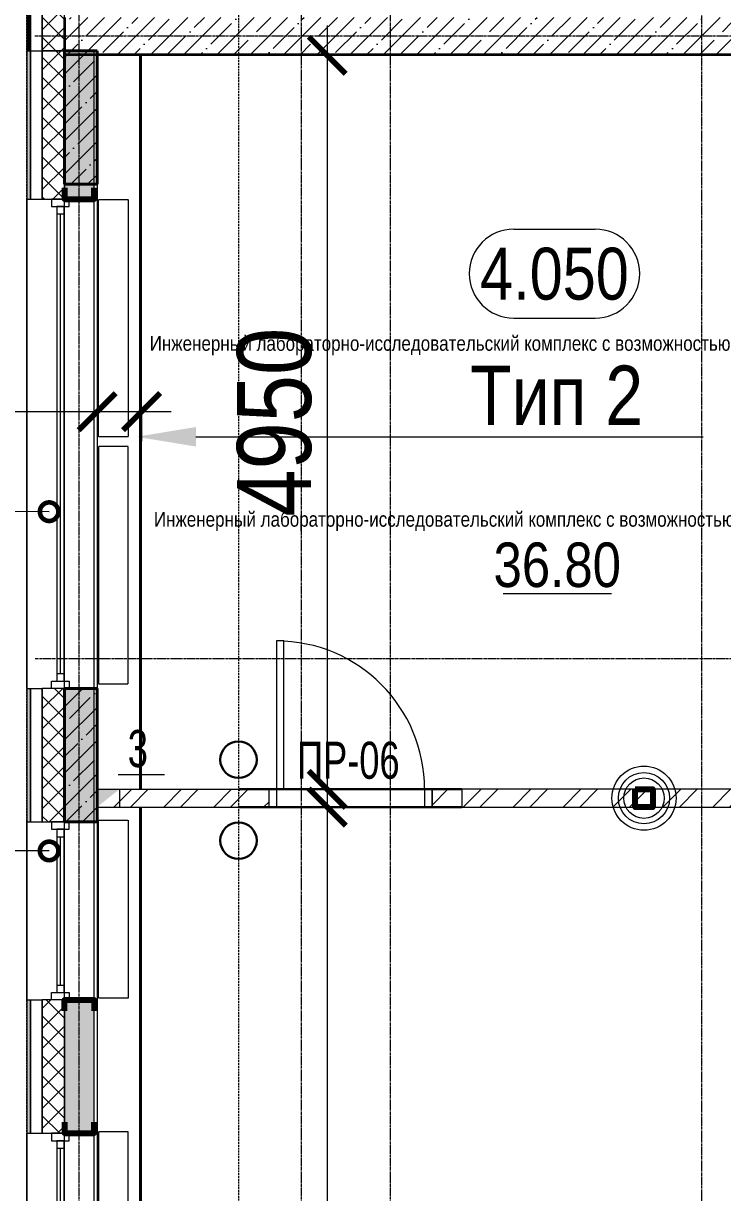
# Model space of a CAD drawing. Header units: millimetres. Extents: x -231292 to 573618, y -153144 to 564035.
# Drawn here: x 144551 to 149269, y 422302 to 430187 of the extents above; entities that cross this region are included whole.
import ezdxf
from ezdxf import colors
from ezdxf.entities.mleader import LeaderData, LeaderLine
from ezdxf.enums import TextEntityAlignment as Align
from ezdxf.math import Vec2, Vec3

# ---------------------------------------------------------------- set-up
doc = ezdxf.new("R2010")
doc.units = ezdxf.units.MM
for name, pattern in [('CENTER2', [28.575, 19.05, -3.175, 3.175, -3.175]), ('DASHED', [19.05, 12.7, -6.35]), ('HIDDEN2', [4.7625, 3.175, -1.5875])]:
    doc.linetypes.add(name, pattern=pattern)
doc.layers.get('0').update_dxf_attribs({"color": 250})
doc.layers.get('Defpoints').update_dxf_attribs({"color": 250})
for name, color, linetype, lineweight in [('A-AREA', 250, 'Continuous', 15), ('A-Wall_Материал_Газоблок_Контур', 250, 'Continuous', 0), ('АР_Area', 250, 'Continuous', 5), ('АР_Двери', 250, 'Continuous', 9), ('АР_Колонны', 250, 'Continuous', 35), ('АР_Окна', 250, 'Continuous', 5), ('АР_Отв. марка', 250, 'Continuous', 9), ('АР_Отопительные приборы', 250, 'HIDDEN2', 0), ('АР_площадь пом', 250, 'Continuous', 5), ('АР_Размеры обшивки', 250, 'Continuous', 5), ('АР_Разрезы марка', 250, 'Continuous', 13), ('АР_Стены ЖБ', 250, 'Continuous', 35), ('АР_Стены кирпич', 250, 'Continuous', 20), ('АР_Стены ПЕНОблок', 250, 'Continuous', 20), ('АР_Тонкая', 250, 'Continuous', 5), ('АР_Утеплитель', 250, 'Continuous', 0), ('АР_Штриховка', 250, 'Continuous', 0), ('Зашивка радиаторов тип 2 (файерборд 2 слоя_керамогранит)', 250, 'Continuous', 0), ('КМ_Фахверки', 250, 'Continuous', 80), ('Марка окна', 250, 'Continuous', 0), ('ОВ_Отопление', 250, 'Continuous', 0), ('Размеры зашивки ГКЛ', 250, 'Continuous', 0), ('РД_Оси_100', 250, 'Continuous', 0), ('СКУД', 250, 'Continuous', 30)]:
    doc.layers.add(name, color=color, linetype=linetype, lineweight=lineweight)
for name, color, linetype, lineweight, plot in [('АР_Делит', 250, 'Continuous', 0, False), ('РД_Проем', 250, 'Continuous', 0, False), ('РД_проем_инж перемыч_подсчет', 250, 'Continuous', 30, False)]:
    doc.layers.add(name, color=color, linetype=linetype, lineweight=lineweight, plot=plot)
doc.layers.add('РД_Перемычка инж проемов', color=250, linetype='Continuous')
doc.styles.add('Arial0', font='arial.ttf')
doc.styles.add('style1', font='ARIALN.TTF')
doc.styles.add('ккк', font='isocpeur.ttf', dxfattribs={"width": 0.85, "oblique": 15})
doc.dimstyles.new('Dim200_ареал', dxfattribs={"dimscale": 100, "dimtxt": 5, "dimasz": 2.5, "dimexe": 2, "dimexo": 2, "dimgap": 1, "dimtad": 1, "dimzin": 12, "dimdsep": 46, "dimtxsty": 'style1', "dimblk": 'ARCHTICK', "dimcen": 3, "dimdle": 2, "dimclrd": 256, "dimclre": 256, "dimaunit": 1, "dimadec": 0, "dimazin": 3, "dimtfac": 1, "dimtmove": 1, "dimatfit": 3, "dimldrblk": 'OPEN30', "dimfxl": 5, "dimfxlon": 1, "dimtolj": 1, "dimtzin": 0, "dimlwd": 9, "dimlwe": 9, "dimarcsym": 0})
pattern_1 = [(45, (50428.77, 366201.75), (-112.2532, 112.2532), []), (45, (50541.02, 366201.75), (-112.2532, 112.2532), [198.4375, -39.6875, 0, -39.6875])]

# ---------------------------------------------------------------- blocks, each defined once
blk = doc.blocks.new('_DotSmall')
at = {"color": 0, "linetype": 'ByBlock', "const_width": 0.5}
blk.add_lwpolyline([(-0.0625, 0, 1), (0.0625, 0, 1)], format="xyb", close=True, dxfattribs=at)
blk = doc.blocks.new('Ф_пеноблок 200')
at = {"layer": 'КМ_Фахверки'}
blk.add_lwpolyline([(0, -75), (0, 0), (200, 0), (200, -75)], dxfattribs=at)
blk = doc.blocks.new('Ф_крпич 120')
at = {"layer": 'АР_Делит', "color": 1}
for radius in [216.3, 173, 136.2]:
    blk.add_circle((60, -60), radius, dxfattribs=at)
at = {"layer": 'КМ_Фахверки'}
blk.add_lwpolyline([(0, 0), (120, 0), (120, -120), (0, -120)], close=True, dxfattribs=at)
at = {"layer": 'КМ_Фахверки', "lineweight": 5}
blk.add_lwpolyline([(6, -6), (114, -6), (114, -114), (6, -114)], close=True, dxfattribs=at)
blk = doc.blocks.new('СОШ_2200_АР_ОСИ_М100_28.05.24')
at = {"layer": 'АР_Делит', "color": 5, "linetype": 'DASHED'}
blk.add_lwpolyline([(114955, 135155), (114955, -355), (93595.036, -355), (93595.036, 13855), (94145, 13855), (94145, 68320), (66055, 68320), (66055, 13857.73), (83455, 13857.73), (83455, -355), (45245, -355), (45245, 13145), (44695, 13145), (44695, 26755), (45245, 26755), (45245, 68320), (20455, 68320), (20455, 26755), (27955, 26755), (27955, 13145), (-355, 13145), (-355, 100855), (37145, 100855), (37145, 129155)], dxfattribs=at)
at = {"layer": 'РД_Оси_100', "linetype": 'CENTER2'}
for p, q in [((94500, -6155), (94500, 139938.679)), ((96000, -6155), (96000, 139938.679)), ((119910, 59700), (94200, 59700))]:
    blk.add_line(p, q, dxfattribs=at)
for points in [[(96600, -6155), (96600, 139938.679)], [(98700, -6194.98), (98700, 139538.679), (98550, 139938.679)], [(94200, 63900), (119410, 63900), (119910, 63750)]]:
    blk.add_lwpolyline(points, dxfattribs=at)
blk = doc.blocks.new('Bottom_R_1200')
at = {"layer": 'АР_Отопительные приборы'}
blk.add_lwpolyline([(-600, -100), (600, -100), (600, 100), (-600, 100)], close=True, dxfattribs=at)
blk = doc.blocks.new('Bottom_L_1200')
at = {"layer": 'АР_Отопительные приборы'}
blk.add_lwpolyline([(600, -100), (-600, -100), (-600, 100), (600, 100)], close=True, dxfattribs=at)
blk = doc.blocks.new('Bottom_R_1600')
at = {"layer": 'АР_Отопительные приборы'}
blk.add_lwpolyline([(-800, -100), (800, -100), (800, 100), (-800, 100)], close=True, dxfattribs=at)
blk = doc.blocks.new('Bottom_L_1600')
at = {"layer": 'АР_Отопительные приборы'}
blk.add_lwpolyline([(800, -100), (-800, -100), (-800, 100), (800, 100)], close=True, dxfattribs=at)
blk = doc.blocks.new('_ArchTick')
at = {"color": 0, "linetype": 'ByBlock', "const_width": 0.15}
blk.add_lwpolyline([(-0.5, -0.5), (0.5, 0.5)], dxfattribs=at)
blk = doc.blocks.new('*D1035')
at = {"layer": 'Defpoints', "color": 0, "transparency": 16777216}
for p in [(146191.2, 424901.6), (146190.8, 416901.8), (146601.6, 416901.8)]:
    blk.add_point(p, dxfattribs=at)
at = {"layer": 'АР_Размеры обшивки', "lineweight": 9, "transparency": 16777216}
for p, q in [((146601.6, 425101.6), (146601.6, 416701.8)), ((146391.2, 424901.6), (146801.6, 424901.6)), ((146390.8, 416901.8), (146801.6, 416901.8))]:
    blk.add_line(p, q, dxfattribs=at)
at = {"layer": 'АР_Размеры обшивки', "lineweight": 9, "transparency": 16777216, "xscale": 250, "yscale": 250, "zscale": 250}
for p, rotation in [((146601.6, 424901.6), 90), ((146601.6, 416901.8), 270)]:
    blk.add_blockref('_ArchTick', p, dxfattribs=dict(at, rotation=rotation))
at = {"layer": 'АР_Размеры обшивки', "color": 0, "transparency": 16777216, "insert": (146246.3, 420901.7), "char_height": 500, "attachment_point": 5, "rotation": 90, "style": 'style1'}
blk.add_mtext('\\A1;8000', dxfattribs=at)
blk = doc.blocks.new('_Open30')
at = {"color": 0, "linetype": 'ByBlock', "lineweight": -2}
for p, q in [((-1, 0.268), (0, 0)), ((0, 0), (-1, -0.268)), ((0, 0), (-1, 0))]:
    blk.add_line(p, q, dxfattribs=at)
blk = doc.blocks.new('*D1041')
at = {"layer": 'Defpoints', "color": 0, "transparency": 16777216}
for p in [(146190.8, 429971.8), (146191.2, 425021.8), (146601.2, 425021.8)]:
    blk.add_point(p, dxfattribs=at)
at = {"layer": 'АР_Размеры обшивки', "lineweight": 9, "transparency": 16777216}
for p, q in [((146601.2, 430171.8), (146601.2, 424821.8)), ((146390.8, 429971.8), (146801.2, 429971.8)), ((146391.2, 425021.8), (146801.2, 425021.8))]:
    blk.add_line(p, q, dxfattribs=at)
at = {"layer": 'АР_Размеры обшивки', "lineweight": 9, "transparency": 16777216, "xscale": 250, "yscale": 250, "zscale": 250}
for p, rotation in [((146601.2, 429971.8), 90), ((146601.2, 425021.8), 270)]:
    blk.add_blockref('_ArchTick', p, dxfattribs=dict(at, rotation=rotation))
at = {"layer": 'АР_Размеры обшивки', "color": 0, "transparency": 16777216, "insert": (146245.9, 427496.8), "char_height": 500, "attachment_point": 5, "rotation": 90, "style": 'style1'}
blk.add_mtext('\\A1;4950', dxfattribs=at)
blk = doc.blocks.new('*D985')
at = {"layer": 'Defpoints', "color": 0, "transparency": 16777216}
for p in [(145049.1, 427774.7), (145349.1, 427774.7), (145349.1, 427568.7)]:
    blk.add_point(p, dxfattribs=at)
at = {"layer": 'АР_Размеры обшивки', "lineweight": 9, "transparency": 16777216}
for p, q in [((142896.7, 427568.7), (145049.1, 427568.7)), ((144849.1, 427568.7), (145549.1, 427568.7)), ((145049.1, 427574.7), (145049.1, 427368.7)), ((145349.1, 427574.7), (145349.1, 427368.7))]:
    blk.add_line(p, q, dxfattribs=at)
at = {"layer": 'АР_Размеры обшивки', "lineweight": 9, "transparency": 16777216, "xscale": 250, "yscale": 250, "zscale": 250, "rotation": 180}
blk.add_blockref('_ArchTick', (145049.1, 427568.7), dxfattribs=at)
at = {"layer": 'АР_Размеры обшивки', "lineweight": 9, "transparency": 16777216, "xscale": 250, "yscale": 250, "zscale": 250}
blk.add_blockref('_ArchTick', (145349.1, 427568.7), dxfattribs=at)
at = {"layer": 'АР_Размеры обшивки', "color": 0, "transparency": 16777216, "insert": (143448.8, 427924), "char_height": 500, "attachment_point": 5, "style": 'style1'}
blk.add_mtext('\\A1;300', dxfattribs=at)
blk = doc.blocks.new('MOK-МаркаПом_овал_ареал')
for p, q in [((-2.75, 3), (2.75, 3)), ((-2.75, -3), (2.75, -3))]:
    blk.add_line(p, q)
for centre, radius, start, end in [((-2.75, 0), 3, 90, 270), ((2.75, 0), 3, 270, 90), ((-3.75, 0), 3.5, 0, 0.00095)]:
    blk.add_arc(centre, radius, start, end)
at = {"color": 0, "style": 'style1'}
blk.add_attdef('АР-ПОМЕЩЕНИЕ:НОМЕР', text='', height=3.5, dxfattribs=at).set_placement((0, 0), align=Align.MIDDLE)
at = {"layer": 'Defpoints', "color": 2, "style": 'style1'}
blk.add_attdef('АР-ПОМЕЩЕНИЕ:НАИМЕНОВАНИЕ', text='', height=1, dxfattribs=at).set_placement((-0.094, -4.814), align=Align.MIDDLE)
blk = doc.blocks.new('MOK-МаркаПомещения1')
at = {"layer": 'A-AREA', "color": 0}
blk.add_line((-3.651, -1.944), (3.649, -1.944), dxfattribs=at)
at = {"layer": 'A-AREA', "color": 0, "style": 'style1'}
blk.add_attdef('АР-ПОМЕЩЕНИЕ:ПЛОЩАДЬ', text='', height=3, dxfattribs=at).set_placement((0, 0), align=Align.MIDDLE)
at = {"layer": 'Defpoints', "style": 'style1', "flags": 8}
blk.add_attdef('АР-ПОМЕЩЕНИЕ:НАИМЕНОВАНИЕ', text='', height=1, dxfattribs=at).set_placement((0, 2.956), align=Align.MIDDLE)
blk = doc.blocks.new('MOK-МаркаПроема инж.')
blk.add_line((-1.328, -1.754), (1.802, -1.754))
at = {"color": 0, "style": 'Arial0', "width": 0.7}
blk.add_attdef('АР-ПРОЕМ:Коробка', text='', height=2.5, dxfattribs=at).set_placement((0, 0), align=Align.MIDDLE)
blk = doc.blocks.new('MOK-МаркаПеремычки')
at = {"color": 0, "style": 'ккк', "oblique": 15, "width": 0.85}
blk.add_attdef('АР-ПРОЕМ:ПЕРЕМЫЧКА', text='', height=2.5, dxfattribs=at).set_placement((0, 0), align=Align.MIDDLE)

msp = doc.modelspace()

# ---------------------------------------------------------------- hatches: boundary and pattern name
at = {"layer": 'АР_Штриховка', "linetype": 'Continuous', "lineweight": 0}
h = msp.add_hatch(dxfattribs=at)
h.set_pattern_fill('_U', color=256, style=0, pattern_type=0)
h.set_pattern_definition([(360, (50428.7677, 366201.7525), (-6e-17, 1), [])])
h.paths.add_polyline_path([(144573.767, 430001.753), (144598.767, 430001.753), (144598.767, 430501.753), (144573.767, 430501.753)], flags=0)
h.paths.add_polyline_path([(144573.767, 431701.753), (144598.767, 431701.753), (144598.767, 434776.754), (144573.767, 434776.754)], flags=0)
h = msp.add_hatch(dxfattribs=at)
h.set_pattern_fill('ANSI37', color=256, scale=30, style=0)
h.set_pattern_definition([(45, (50428.77, 366201.75), (-67.35192, 67.35192), []), (135, (50428.77, 366201.75), (-67.35192, -67.35192), [])])
h.paths.add_polyline_path([(144678.767, 430001.753), (144828.767, 430001.753), (144828.767, 430501.753), (144678.767, 430501.753)], flags=0)
h.paths.add_polyline_path([(144678.767, 431701.753), (144828.767, 431701.753), (144828.767, 434776.754), (144678.767, 434776.754)], flags=0)
at = {"layer": 'АР_Штриховка', "linetype": 'Continuous', "lineweight": 5}
h = msp.add_hatch(dxfattribs=at)
h.set_pattern_fill('ANSI35', color=256, scale=25, angle=-360, style=0)
h.set_pattern_definition(pattern_1)
h.paths.add_polyline_path([(149553.768, 429976.753), (149303.768, 430226.753), (144828.768, 430226.753), (144828.768, 429976.753)], flags=0)
h = msp.add_hatch(dxfattribs=at)
h.set_pattern_fill('ANSI35', color=256, scale=25, style=0)
h.set_pattern_definition(pattern_1)
h.paths.add_polyline_path([(145048.768, 430001.753), (144828.768, 430001.753), (144828.768, 429101.753), (145048.768, 429101.753)], flags=0)
at = {"layer": 'АР_Штриховка', "linetype": 'Continuous', "lineweight": 0}
h = msp.add_hatch(dxfattribs=at)
h.set_pattern_fill('ANSI32', color=256, scale=25, style=0)
h.set_pattern_definition([(45, (50428.77, 366201.75), (-168.3798, 168.3798), []), (45, (50541.02, 366201.75), (-168.3798, 168.3798), [])])
h.paths.add_polyline_path([(145048.768, 425021.753), (145048.768, 424901.753)], flags=0)
h.paths.add_polyline_path([(145048.768, 425021.753), (145048.768, 424901.753), (146208.768, 424901.753), (146208.768, 425021.753)], flags=0)
h.paths.add_polyline_path([(147308.768, 425021.753), (147308.768, 424901.753), (152198.755, 424901.753), (152228.755, 424941.753), (152198.755, 425021.753)], flags=0)
at = {"layer": 'ОВ_Отопление', "linetype": 'Continuous', "lineweight": 5}
for points in [[(145198.768, 425021.753), (145048.768, 425021.753), (145123.768, 424961.753)], [(145048.768, 425021.753), (145048.768, 424901.753), (145123.768, 424961.753)]]:
    msp.add_hatch(color=256, dxfattribs=at).paths.add_polyline_path(points, flags=0)

# ---------------------------------------------------------------- linework, layer by layer
at = {"layer": 'A-Wall_Материал_Газоблок_Контур', "linetype": 'Continuous', "lineweight": 0}
for p, q in [((145028.768, 425701.752), (145028.768, 429001.752)), ((145028.768, 423601.752), (145028.768, 424801.752)), ((144573.768, 422701.752), (144573.768, 421501.752)), ((145028.768, 421501.752), (145028.768, 422701.752))]:
    msp.add_line(p, q, dxfattribs=at)
at = {"layer": 'АР_Двери', "linetype": 'Continuous', "lineweight": 9}
for points in [[(146258.768, 425021.753), (146308.768, 425021.753), (146308.768, 426021.753), (146258.768, 426021.753)], [(146258.768, 424901.753), (146208.768, 424901.753), (146208.768, 425021.753), (146258.768, 425021.753)], [(147258.768, 424901.753), (147308.768, 424901.753), (147308.768, 425021.753), (147258.768, 425021.753)]]:
    msp.add_lwpolyline(points, close=True, dxfattribs=at)
msp.add_arc((146258.768, 425021.753), 1000, 0, 90, dxfattribs=at)
at = {"layer": 'АР_Колонны', "linetype": 'HIDDEN2', "lineweight": 25}
for p, q in [((144828.768, 430001.753), (145048.768, 430001.753)), ((144828.768, 429101.753), (144828.768, 430001.753)), ((145048.768, 430001.753), (145048.768, 429101.753)), ((145048.768, 429101.753), (144828.768, 429101.753)), ((144828.768, 425701.753), (145048.768, 425701.753)), ((145048.768, 425701.753), (145048.768, 424801.753))]:
    msp.add_line(p, q, dxfattribs=at)
at = {"layer": 'АР_Колонны', "linetype": 'Continuous', "lineweight": 35}
for p, q in [((144828.768, 430001.753), (144828.768, 429101.753)), ((145048.768, 430001.753), (144828.768, 430001.753)), ((145048.768, 429101.753), (145048.768, 430001.753)), ((144828.768, 429101.753), (145048.768, 429101.753)), ((145048.768, 425701.753), (144828.768, 425701.753)), ((145048.768, 424801.753), (145048.768, 425701.753))]:
    msp.add_line(p, q, dxfattribs=at)
at = {"layer": 'АР_Окна', "linetype": 'Continuous', "lineweight": 5}
for p, q in [((145028.768, 425701.752), (145028.768, 429001.752)), ((144776.268, 428901.752), (144826.268, 428901.752)), ((144776.268, 425801.752), (144826.268, 425801.752)), ((145028.768, 423601.752), (145028.768, 424801.752)), ((144776.268, 423701.752), (144826.268, 423701.752)), ((144573.768, 421501.752), (144573.768, 422701.752)), ((145028.768, 421501.752), (145028.768, 422701.752)), ((144776.268, 422601.752), (144826.268, 422601.752)), ((144801.268, 421601.752), (144801.268, 422601.752))]:
    msp.add_line(p, q, dxfattribs=at)
for points in [[(144861.268, 428951.752), (144861.268, 429001.752), (144741.268, 429001.752), (144741.268, 428951.752)], [(144861.268, 425751.752), (144861.268, 425701.752), (144741.268, 425701.752), (144741.268, 425751.752)], [(144861.268, 423651.752), (144861.268, 423601.752), (144741.268, 423601.752), (144741.268, 423651.752)], [(144861.268, 422651.752), (144861.268, 422701.752), (144741.268, 422701.752), (144741.268, 422651.752)], [(144776.268, 421551.752), (144826.268, 421551.752), (144826.268, 422651.752), (144776.268, 422651.752)]]:
    msp.add_lwpolyline(points, close=True, dxfattribs=at)
at = {"layer": 'АР_Разрезы марка', "linetype": 'DASHED', "lineweight": 0}
msp.add_lwpolyline([(148015.848, 504454.532), (148015.848, 466838.319), (146002.876, 466838.319), (146002.876, 364232.068)], dxfattribs=at)
at = {"layer": 'АР_Стены ЖБ', "linetype": 'Continuous', "lineweight": 35}
for p, q in [((144828.768, 430226.753), (144828.768, 429976.753)), ((144828.768, 429976.753), (149553.768, 429976.753))]:
    msp.add_line(p, q, dxfattribs=at)
at = {"layer": 'АР_Стены ЖБ', "linetype": 'Continuous', "lineweight": 40}
for p, q in [((145048.768, 430001.753), (144828.768, 430001.753)), ((144828.768, 430001.753), (144828.768, 429101.753)), ((145048.768, 429101.753), (145048.768, 430001.753)), ((144828.768, 429101.753), (145048.768, 429101.753)), ((145048.768, 425701.753), (144828.768, 425701.753)), ((145048.768, 424801.753), (145048.768, 425701.753))]:
    msp.add_line(p, q, dxfattribs=at)
at = {"layer": 'АР_Стены кирпич', "linetype": 'Continuous', "lineweight": 20}
for p, q in [((145048.768, 425021.753), (146208.768, 425021.753)), ((145048.768, 425021.753), (145048.768, 424901.753)), ((146208.768, 424901.753), (146208.768, 425021.753)), ((147308.768, 425021.753), (147308.768, 424901.753)), ((152198.755, 425021.753), (147308.768, 425021.753)), ((145048.768, 424901.753), (146208.768, 424901.753)), ((147308.768, 424901.753), (152198.755, 424901.753))]:
    msp.add_line(p, q, dxfattribs=at)
at = {"layer": 'АР_Стены кирпич', "linetype": 'Continuous', "lineweight": 0}
for p, q in [((146008.768, 425010.432), (146008.768, 425021.753)), ((147508.768, 425021.753), (147508.768, 424901.753))]:
    msp.add_line(p, q, dxfattribs=at)
at = {"layer": 'АР_Стены ПЕНОблок', "linetype": 'Continuous', "lineweight": 20}
for p, q in [((145028.768, 430001.753), (144828.768, 430001.753)), ((144828.768, 430001.753), (144828.768, 429001.752)), ((145028.768, 429001.752), (145028.768, 430001.753)), ((144828.768, 429001.752), (145028.768, 429001.752)), ((145028.768, 425701.752), (144828.768, 425701.752)), ((145028.768, 424801.752), (145028.768, 425701.752)), ((145028.768, 423601.752), (144828.768, 423601.752)), ((144828.768, 423601.752), (144828.768, 422701.752)), ((145028.768, 422701.752), (145028.768, 423601.752)), ((144828.768, 422701.752), (145028.768, 422701.752))]:
    msp.add_line(p, q, dxfattribs=at)
at = {"layer": 'АР_Тонкая', "linetype": 'Continuous', "lineweight": 5}
for p, q in [((144573.767, 430501.753), (144573.767, 430001.753)), ((144598.767, 430501.753), (144598.767, 430001.753)), ((144598.767, 430001.753), (144598.767, 430501.753)), ((144678.767, 430001.753), (144678.767, 430501.753)), ((144573.767, 430001.753), (144678.767, 430001.753)), ((144573.768, 430001.753), (144678.768, 430001.753)), ((144573.768, 430001.753), (144573.768, 429001.752)), ((144598.768, 430001.753), (144598.768, 429001.752)), ((144598.768, 429001.752), (144598.768, 430001.753)), ((144678.768, 429001.752), (144678.768, 430001.753)), ((144573.768, 429001.752), (144678.768, 429001.752)), ((144573.768, 425701.752), (144678.768, 425701.752)), ((144573.768, 423601.752), (144678.768, 423601.752)), ((144573.768, 423601.752), (144573.768, 422701.752)), ((144598.768, 423601.752), (144598.768, 422701.752)), ((144598.768, 422701.752), (144598.768, 423601.752)), ((144678.768, 422701.752), (144678.768, 423601.752)), ((144573.768, 422701.752), (144678.768, 422701.752))]:
    msp.add_line(p, q, dxfattribs=at)
at = {"layer": 'АР_Утеплитель', "linetype": 'Continuous', "lineweight": 0}
for p, q in [((144678.767, 430501.753), (144678.767, 430001.753)), ((144828.767, 430001.753), (144828.767, 430501.753)), ((144678.767, 430001.753), (144828.767, 430001.753)), ((144828.768, 430001.753), (144678.768, 430001.753)), ((144678.768, 430001.753), (144678.768, 429001.752)), ((144828.768, 429001.752), (144828.768, 430001.753)), ((144678.768, 429001.752), (144828.768, 429001.752)), ((144828.768, 425701.752), (144678.768, 425701.752)), ((144828.768, 423601.752), (144678.768, 423601.752)), ((144678.768, 423601.752), (144678.768, 422701.752)), ((144828.768, 422701.752), (144828.768, 423601.752)), ((144678.768, 422701.752), (144828.768, 422701.752))]:
    msp.add_line(p, q, dxfattribs=at)
at = {"layer": 'Зашивка радиаторов тип 2 (файерборд 2 слоя_керамогранит)', "linetype": 'Continuous', "lineweight": 0}
for p, q in [((145048.768, 429976.753), (145348.768, 429976.753)), ((145048.768, 429976.753), (145048.768, 425021.753)), ((145336.268, 425021.753), (145336.268, 429976.753)), ((145336.268, 429976.753), (145336.268, 425021.753)), ((145348.768, 425021.753), (145348.768, 429976.753)), ((145048.768, 425021.753), (145336.268, 425021.753)), ((145336.268, 425021.753), (145348.768, 425021.753)), ((145048.768, 424901.753), (145348.768, 424901.753)), ((145048.768, 424901.753), (145048.768, 416901.752)), ((145336.268, 416901.752), (145336.268, 424901.753)), ((145336.268, 424901.753), (145336.268, 416901.752)), ((145348.768, 416901.752), (145348.768, 424901.753))]:
    msp.add_line(p, q, dxfattribs=at)
at = {"layer": 'ОВ_Отопление', "linetype": 'Continuous', "lineweight": 9}
for p, q in [((145048.768, 425021.753), (145198.768, 425021.753)), ((145048.768, 425021.753), (145048.768, 424901.753)), ((145198.768, 425021.753), (145198.768, 424901.753)), ((145048.768, 424901.753), (145198.768, 424901.753))]:
    msp.add_line(p, q, dxfattribs=at)
at = {"layer": 'РД_Проем', "linetype": 'Continuous', "lineweight": 0}
for p, q in [((146208.768, 425021.753), (147308.768, 425021.753)), ((146208.768, 424901.753), (147308.768, 424901.753))]:
    msp.add_line(p, q, dxfattribs=at)
at = {"layer": 'РД_проем_инж перемыч_подсчет', "linetype": 'Continuous', "lineweight": 30}
for p, q in [((147508.768, 425021.753), (146008.768, 425021.753)), ((147508.768, 424901.753), (146008.768, 424901.753))]:
    msp.add_line(p, q, dxfattribs=at)
at = {"layer": 'СКУД'}
for centre in [(146002.876, 425221.214), (146002.876, 424675.5)]:
    msp.add_circle(centre, 122.942, dxfattribs=at)

# ---------------------------------------------------------------- block references
at = {"layer": 'АР_Area', "linetype": 'Continuous', "lineweight": 5, "xscale": 100, "yscale": 100, "zscale": 100}
msp.add_blockref('MOK-МаркаПом_овал_ареал', (148134.734, 428499.07), dxfattribs=at).add_auto_attribs({'АР-ПОМЕЩЕНИЕ:НОМЕР': '4.050', 'АР-ПОМЕЩЕНИЕ:НАИМЕНОВАНИЕ': 'Инженерный лабораторно-исследовательский комплекс с возможностью зонирования. Лаборантская'})
at = {"layer": 'АР_Отв. марка', "linetype": 'Continuous', "lineweight": 9, "xscale": 100, "yscale": 100, "zscale": 100}
msp.add_blockref('MOK-МаркаПроема инж.', (145323.53, 425296.626), dxfattribs=at).add_auto_attribs({'АР-ПРОЕМ:Коробка': '3'})
at = {"layer": 'АР_Отопительные приборы', "rotation": 270}
for name, p in [('Bottom_L_1600', (145158.768, 428198.54)), ('Bottom_R_1600', (145158.768, 426533.307)), ('Bottom_L_1200', (145158.768, 424212.641)), ('Bottom_R_1200', (145158.768, 422112.641))]:
    msp.add_blockref(name, p, dxfattribs=at)
at = {"layer": 'АР_площадь пом', "linetype": 'Continuous', "lineweight": 5}
ref = msp.add_blockref('MOK-МаркаПомещения1', (148153.542, 426535.895), dxfattribs=dict(at, xscale=100, yscale=100, zscale=100))
ref.add_attrib('АР-ПОМЕЩЕНИЕ:НАИМЕНОВАНИЕ', 'Инженерный лабораторно-исследовательский комплекс с возможностью зонирования. Лаборантская', dxfattribs={"layer": 'Defpoints', "height": 100, "style": 'style1'}).set_placement((148153.542, 426831.458), align=Align.MIDDLE)
ref.add_attrib('АР-ПОМЕЩЕНИЕ:ПЛОЩАДЬ', '36.80', dxfattribs={"layer": 'A-AREA', "color": 0, "height": 300, "style": 'style1'}).set_placement((148153.542, 426535.895), align=Align.MIDDLE)
at = {"layer": 'КМ_Фахверки', "xscale": -1, "rotation": 180}
for p in [(144828.768, 429001.752), (144828.768, 429001.752), (144828.768, 422701.752), (144828.768, 422701.752)]:
    msp.add_blockref('Ф_пеноблок 200', p, dxfattribs=at)
at = {"layer": 'КМ_Фахверки'}
for name, p in [('Ф_крпич 120', (148678.768, 425021.753)), ('Ф_пеноблок 200', (144828.768, 423601.752)), ('Ф_пеноблок 200', (144828.768, 423601.752))]:
    msp.add_blockref(name, p, dxfattribs=at)
at = {"layer": 'РД_Перемычка инж проемов', "linetype": 'Continuous', "lineweight": -3}
ref = msp.add_blockref('MOK-МаркаПеремычки', (146743.726, 425217.622, 200), dxfattribs=dict(at, xscale=100, yscale=100, zscale=100))
ref.add_attrib('АР-ПРОЕМ:ПЕРЕМЫЧКА', 'ПР-06', dxfattribs={"layer": '0', "color": 0, "height": 250, "style": 'Arial0', "width": 0.7}).set_placement((146743.726, 425217.622, 200), align=Align.MIDDLE)

# ---------------------------------------------------------------- dimensions: what is measured, and where the dimension line sits
at = {"layer": 'АР_Размеры обшивки'}
for base, p1, p2, picture, middle in [((146601.203, 425021.752), (146190.828, 429971.752), (146191.203, 425021.752), '*D1041', (146245.917, 427496.752)), ((146601.578, 416901.752), (146191.203, 424901.559), (146190.828, 416901.752), '*D1035', (146246.291, 420901.656))]:
    dim = msp.add_linear_dim(base=base, p1=p1, p2=p2, angle=90, dimstyle='Dim200_ареал', override={"dimdec": 0}, dxfattribs=at)
    dim.commit()
    dim.dimension.update_dxf_attribs({"geometry": picture, "text_midpoint": middle})
dim = msp.add_linear_dim(base=(145349.142, 427568.7), p1=(145049.142, 427774.7), p2=(145349.142, 427774.731), dimstyle='Dim200_ареал', override={"dimdec": 0}, dxfattribs=at)
dim.commit()
dim.dimension.update_dxf_attribs({"geometry": '*D985', "text_midpoint": (143448.768, 427546.697), "dimtype": 160})

# ---------------------------------------------------------------- leaders
at = {"layer": 'Марка окна', "lineweight": 0, "ltscale": 20}
ml = msp.add_multileader_mtext('Standard', dxfattribs=at)
ml.set_content('+16.200\\P+13.500', color=256, style='style1')
ml.set_leader_properties(color=256, linetype='ByLayer', lineweight=-1)
ml.set_arrow_properties(name='DOTSMALL')
ml.build(insert=Vec2(0, 0))
ml.multileader.update_dxf_attribs({"text_left_attachment_type": 6, "text_right_attachment_type": 6, "dogleg_length": 200, "arrow_head_size": 250})
ctx = ml.context
ctx.base_point, ctx.char_height, ctx.arrow_head_size, ctx.landing_gap_size, ctx.plane_origin = Vec3(142393, 426896.391), 250, 250, 0, Vec3(142749.436, 426211.864)
ctx.left_attachment, ctx.right_attachment = 6, 6
notes = []
notes.append((ctx, [(0, (1, 1, 0), (143852.861, 426896.391), (-1, 0), 446.389, [(0, [(144725.14, 426893.72)], 0, [])])]))
ctx.mtext.insert, ctx.mtext.line_spacing_factor, ctx.mtext.flow_direction = Vec3(142393, 427196.391), 0.96, 5
ctx.mtext.has_bg_fill, ctx.mtext.bg_color, ctx.mtext.bg_scale_factor, ctx.mtext.bg_transparency, ctx.mtext.use_window_bg_color = 1, -1027028792, 1.5, 0, 1
ml = msp.add_multileader_mtext('Standard', dxfattribs=at)
ml.set_content('+16.200\\P+13.500', color=256, style='style1')
ml.set_leader_properties(color=256, linetype='ByLayer', lineweight=-1)
ml.set_arrow_properties(name='DOTSMALL')
ml.build(insert=Vec2(0, 0))
ml.multileader.update_dxf_attribs({"text_left_attachment_type": 6, "text_right_attachment_type": 6, "dogleg_length": 200, "arrow_head_size": 250})
ctx = ml.context
ctx.base_point, ctx.char_height, ctx.arrow_head_size, ctx.landing_gap_size, ctx.plane_origin = Vec3(142393, 424608.722), 250, 250, 0, Vec3(142749.436, 423924.195)
ctx.left_attachment, ctx.right_attachment = 6, 6
notes.append((ctx, [(0, (1, 1, 0), (143852.861, 424608.722), (-1, 0), 446.389, [(0, [(144725.14, 424606.051)], 0, [])])]))
ctx.mtext.insert, ctx.mtext.line_spacing_factor, ctx.mtext.flow_direction = Vec3(142393, 424908.722), 0.96, 5
ctx.mtext.has_bg_fill, ctx.mtext.bg_color, ctx.mtext.bg_scale_factor, ctx.mtext.bg_transparency, ctx.mtext.use_window_bg_color = 1, -1027028792, 1.5, 0, 1
at = {"layer": 'Размеры зашивки ГКЛ'}
ml = msp.add_multileader_mtext('Standard', dxfattribs=at)
ml.set_content('\\pxsm1;Тип 2 ', color=(0, 0, 138), style='style1')
ml.set_leader_properties(color=256, linetype='ByLayer', lineweight=9)
ml.build(insert=Vec2(0, 0))
ml.multileader.update_dxf_attribs({"has_dogleg": 0, "text_left_attachment_type": 6, "text_right_attachment_type": 6, "text_bottom_attachment_type": 10, "dogleg_length": 25, "arrow_head_size": 400})
ctx = ml.context
ctx.base_point, ctx.char_height, ctx.arrow_head_size, ctx.landing_gap_size, ctx.plane_origin = Vec3(147516.494, 427398.94), 400, 400, 50, Vec3(139521.03, 434369.505)
ctx.left_attachment, ctx.right_attachment, ctx.top_attachment = 6, 6, 10
notes.append((ctx, [(0, (1, 1, 0), (147491.494, 427398.94), (1, 0), 25, [(1, [(145315.162, 427398.94)], 0, [])])]))
ctx.mtext.insert, ctx.mtext.width, ctx.mtext.defined_height, ctx.mtext.line_spacing_factor, ctx.mtext.flow_direction = Vec3(147566.494, 427878.94), 1668.44707, 600, 0.3, 5
for ctx, leaders in notes:
    for number, flags, end, landing, length, lines in leaders:
        leader = LeaderData()
        leader.index, (leader.has_last_leader_line, leader.has_dogleg_vector, leader.attachment_direction) = number, flags
        leader.last_leader_point, leader.dogleg_vector, leader.dogleg_length = Vec3(end), Vec3(landing), length
        for number, points, colour, breaks in lines:
            line = LeaderLine()
            line.index, line.vertices, line.color, line.breaks = number, Vec3.list(points), colors.encode_raw_color(colour), breaks
            leader.lines.append(line)
        ctx.leaders.append(leader)

# ---------------------------------------------------------------- next in the draw order: hatches: boundary and pattern name
at = {"layer": 'АР_Штриховка', "linetype": 'Continuous', "lineweight": 0}
h = msp.add_hatch(dxfattribs=at)
h.set_pattern_fill('_U', color=256, style=0, pattern_type=0)
h.set_pattern_definition([(360, (50428.7677, 366201.7525), (1e-16, 1), [])])
h.paths.add_polyline_path([(144573.768, 380301.753), (144598.768, 380301.753), (144598.768, 387601.753), (144573.768, 387601.753)], flags=0)
h.paths.add_polyline_path([(144573.768, 390001.753), (144598.768, 390001.753), (144598.768, 391201.752), (144573.768, 391201.752)], flags=0)
h.paths.add_polyline_path([(144573.768, 394501.752), (144598.768, 394501.752), (144598.768, 395401.752), (144573.768, 395401.752)], flags=0)
h.paths.add_polyline_path([(144573.768, 396601.752), (144598.768, 396601.752), (144598.768, 397501.752), (144573.768, 397501.752)], flags=0)
h.paths.add_polyline_path([(144573.768, 398701.752), (144598.768, 398701.752), (144598.768, 399601.752), (144573.768, 399601.752)], flags=0)
h.paths.add_polyline_path([(144573.768, 402901.752), (144598.768, 402901.752), (144598.768, 403801.752), (144573.768, 403801.752)], flags=0)
h.paths.add_polyline_path([(144573.768, 407101.752), (144598.768, 407101.752), (144598.768, 408001.752), (144573.768, 408001.752)], flags=0)
h.paths.add_polyline_path([(144573.768, 409201.752), (144598.768, 409201.752), (144598.768, 410101.752), (144573.768, 410101.752)], flags=0)
h.paths.add_polyline_path([(144573.768, 411301.752), (144598.768, 411301.752), (144598.768, 412201.752), (144573.768, 412201.752)], flags=0)
h.paths.add_polyline_path([(144573.768, 413401.752), (144598.768, 413401.752), (144598.768, 414901.753), (144573.768, 414901.753)], flags=0)
h.paths.add_polyline_path([(144573.768, 416101.753), (144598.768, 416101.753), (144598.768, 417001.753), (144573.768, 417001.753)], flags=0)
h.paths.add_polyline_path([(144573.768, 420301.753), (144598.768, 420301.753), (144598.768, 421501.752), (144573.768, 421501.752)], flags=0)
h.paths.add_polyline_path([(144573.768, 422701.752), (144598.768, 422701.752), (144598.768, 423601.752), (144573.768, 423601.752)], flags=0)
h.paths.add_polyline_path([(144573.768, 424801.752), (144598.768, 424801.752), (144598.768, 425701.752), (144573.768, 425701.752)], flags=0)
h.paths.add_polyline_path([(144573.768, 429001.752), (144598.768, 429001.752), (144598.768, 430001.753), (144573.768, 430001.753)], flags=0)
h = msp.add_hatch(dxfattribs=at)
h.set_pattern_fill('ANSI37', color=256, scale=30, style=0)
h.set_pattern_definition([(45, (50428.77, 366201.75), (-67.35192, 67.35192), []), (135, (50428.77, 366201.75), (-67.35192, -67.35192), [])])
h.paths.add_polyline_path([(144678.768, 380301.753), (144828.768, 380301.753), (144828.768, 387601.753), (144678.768, 387601.753)], flags=0)
h.paths.add_polyline_path([(144678.768, 390001.753), (144828.768, 390001.753), (144828.768, 391201.752), (144678.768, 391201.752)], flags=0)
h.paths.add_polyline_path([(144678.768, 394501.752), (144828.768, 394501.752), (144828.768, 395401.752), (144678.768, 395401.752)], flags=0)
h.paths.add_polyline_path([(144678.768, 396601.752), (144828.768, 396601.752), (144828.768, 397501.752), (144678.768, 397501.752)], flags=0)
h.paths.add_polyline_path([(144678.768, 398701.752), (144828.768, 398701.752), (144828.768, 399601.752), (144678.768, 399601.752)], flags=0)
h.paths.add_polyline_path([(144678.768, 402901.752), (144828.768, 402901.752), (144828.768, 403801.752), (144678.768, 403801.752)], flags=0)
h.paths.add_polyline_path([(144678.768, 407101.752), (144828.768, 407101.752), (144828.768, 408001.752), (144678.768, 408001.752)], flags=0)
h.paths.add_polyline_path([(144678.768, 409201.752), (144828.768, 409201.752), (144828.768, 410101.752), (144678.768, 410101.752)], flags=0)
h.paths.add_polyline_path([(144678.768, 411301.752), (144828.768, 411301.752), (144828.768, 412201.752), (144678.768, 412201.752)], flags=0)
h.paths.add_polyline_path([(144678.768, 413401.752), (144828.768, 413401.752), (144828.768, 414901.753), (144678.768, 414901.753)], flags=0)
h.paths.add_polyline_path([(144678.768, 416101.753), (144828.768, 416101.753), (144828.768, 417001.753), (144678.768, 417001.753)], flags=0)
h.paths.add_polyline_path([(144678.768, 420301.753), (144828.768, 420301.753), (144828.768, 421501.752), (144678.768, 421501.752)], flags=0)
h.paths.add_polyline_path([(144678.768, 422701.752), (144828.768, 422701.752), (144828.768, 423601.752), (144678.768, 423601.752)], flags=0)
h.paths.add_polyline_path([(144678.768, 424801.752), (144828.768, 424801.752), (144828.768, 425701.752), (144678.768, 425701.752)], flags=0)
h.paths.add_polyline_path([(144678.768, 429001.752), (144828.768, 429001.752), (144828.768, 430001.753), (144678.768, 430001.753)], flags=0)
h = msp.add_hatch(dxfattribs=at)
h.set_pattern_fill('AR-CONC', color=256, style=0)
h.set_pattern_definition([(50, (50428.77, 366201.75), (182.18467, -15.93909), [19.05, -209.55]), (355, (50428.77, 366201.75), (-35.24342, 191.05685), [15.24, -167.64058]), (100.45144, (50443.95, 366200.42), (146.94125, 175.11775), [16.19, -178.09024]), (46.1842, (50428.77, 366252.55), (271.07904, -42.04233), [28.575, -314.325]), (96.63556, (50451.36, 366249.05), (237.40413, 247.4261), [24.285, -267.1356]), (351.18415, (50428.77, 366252.55), (237.4041, 247.4261), [22.86, -251.4597]), (21, (50454.17, 366239.85), (151.6144, -102.2652), [19.05, -209.55]), (326, (50454.17, 366239.85), (61.80203, 184.18797), [15.24, -167.64]), (71.45144, (50466.8, 366231.33), (213.41642, 81.92277), [16.19, -178.08994]), (37.5, (50428.77, 366201.75), (3.088603, 84.55504), [0, -165.608, 0, -170.18, 0, -168.275]), (7.5, (50428.77, 366201.75), (66.81966, 100.180575), [0, -97.028, 0, -161.798, 0, -64.135]), (327.5, (50372.126, 366201.75), (135.590595, -5.728744), [0, -63.5, 0, -198.12, 0, -262.89]), (317.5, (50346.73, 366201.75), (148.12918, 25.42649), [0, -82.55, 0, -131.572, 0, -186.69])])
h.paths.add_polyline_path([(144828.768, 380301.753), (145028.768, 380301.753), (145028.768, 387601.753), (144828.768, 387601.753)], flags=0)
h.paths.add_polyline_path([(144828.768, 390001.753), (145028.768, 390001.753), (145028.768, 391201.752), (144828.768, 391201.752)], flags=0)
h.paths.add_polyline_path([(144828.768, 394501.752), (145028.768, 394501.752), (145028.768, 395401.752), (144828.768, 395401.752)], flags=0)
h.paths.add_polyline_path([(144828.768, 396601.752), (145028.768, 396601.752), (145028.768, 397501.752), (144828.768, 397501.752)], flags=0)
h.paths.add_polyline_path([(144828.768, 398701.752), (145028.768, 398701.752), (145028.768, 399601.752), (144828.768, 399601.752)], flags=0)
h.paths.add_polyline_path([(144828.768, 402901.752), (145028.768, 402901.752), (145028.768, 403801.752), (144828.768, 403801.752)], flags=0)
h.paths.add_polyline_path([(144828.768, 407101.752), (145028.768, 407101.752), (145028.768, 408001.752), (144828.768, 408001.752)], flags=0)
h.paths.add_polyline_path([(144828.768, 409201.752), (145028.768, 409201.752), (145028.768, 410101.752), (144828.768, 410101.752)], flags=0)
h.paths.add_polyline_path([(144828.768, 411301.752), (145028.768, 411301.752), (145028.768, 412201.752), (144828.768, 412201.752)], flags=0)
h.paths.add_polyline_path([(144828.768, 413401.752), (145028.768, 413401.752), (145028.768, 414901.753), (144828.768, 414901.753)], flags=0)
h.paths.add_polyline_path([(144828.768, 416101.753), (145028.768, 416101.753), (145028.768, 417001.753), (144828.768, 417001.753)], flags=0)
h.paths.add_polyline_path([(144828.768, 420301.753), (145028.768, 420301.753), (145028.768, 421501.752), (144828.768, 421501.752)], flags=0)
h.paths.add_polyline_path([(144828.768, 422701.752), (145028.768, 422701.752), (145028.768, 423601.752), (144828.768, 423601.752)], flags=0)
h.paths.add_polyline_path([(144828.768, 424801.752), (145028.768, 424801.752), (145028.768, 425701.752), (144828.768, 425701.752)], flags=0)
h.paths.add_polyline_path([(144828.768, 429001.752), (145028.768, 429001.752), (145028.768, 430001.753), (144828.768, 430001.753)], flags=0)
at = {"layer": 'АР_Штриховка', "linetype": 'Continuous', "lineweight": 5}
h = msp.add_hatch(dxfattribs=at)
h.set_pattern_fill('ANSI35', color=256, scale=25, style=0)
h.set_pattern_definition(pattern_1)
h.paths.add_polyline_path([(145048.768, 425701.753), (144828.768, 425701.753), (144828.768, 424801.753), (145048.768, 424801.753)], flags=0)

# ---------------------------------------------------------------- next in the draw order: linework, layer by layer
at = {"layer": 'A-Wall_Материал_Газоблок_Контур', "linetype": 'Continuous', "lineweight": 0}
for p, q in [((144573.768, 429001.752), (144573.768, 425701.752)), ((144573.768, 424801.752), (144573.768, 423601.752))]:
    msp.add_line(p, q, dxfattribs=at)
at = {"layer": 'АР_Колонны', "linetype": 'HIDDEN2', "lineweight": 25}
for p, q in [((144828.768, 424801.753), (144828.768, 425701.753)), ((145048.768, 424801.753), (144828.768, 424801.753))]:
    msp.add_line(p, q, dxfattribs=at)
at = {"layer": 'АР_Колонны', "linetype": 'Continuous', "lineweight": 35}
for p, q in [((144828.768, 425701.753), (144828.768, 424801.753)), ((144828.768, 424801.753), (145048.768, 424801.753))]:
    msp.add_line(p, q, dxfattribs=at)
at = {"layer": 'АР_Окна', "linetype": 'Continuous', "lineweight": 5}
for p, q in [((144573.768, 425701.752), (144573.768, 429001.752)), ((144801.268, 425801.752), (144801.268, 428901.752)), ((144573.768, 423601.752), (144573.768, 424801.752)), ((144776.268, 424701.752), (144826.268, 424701.752)), ((144801.268, 423701.752), (144801.268, 424701.752))]:
    msp.add_line(p, q, dxfattribs=at)
for points in [[(144776.268, 425751.752), (144826.268, 425751.752), (144826.268, 428951.752), (144776.268, 428951.752)], [(144861.268, 424751.752), (144861.268, 424801.752), (144741.268, 424801.752), (144741.268, 424751.752)], [(144776.268, 423651.752), (144826.268, 423651.752), (144826.268, 424751.752), (144776.268, 424751.752)]]:
    msp.add_lwpolyline(points, close=True, dxfattribs=at)
at = {"layer": 'АР_Стены ЖБ', "linetype": 'Continuous', "lineweight": 40}
for p, q in [((144828.768, 425701.753), (144828.768, 424801.753)), ((144828.768, 424801.753), (145048.768, 424801.753))]:
    msp.add_line(p, q, dxfattribs=at)
at = {"layer": 'АР_Стены ПЕНОблок', "linetype": 'Continuous', "lineweight": 20}
for p, q in [((144828.768, 425701.752), (144828.768, 424801.752)), ((144828.768, 424801.752), (145028.768, 424801.752))]:
    msp.add_line(p, q, dxfattribs=at)
at = {"layer": 'АР_Тонкая', "linetype": 'Continuous', "lineweight": 5}
for p, q in [((144573.768, 425701.752), (144573.768, 424801.752)), ((144598.768, 425701.752), (144598.768, 424801.752)), ((144598.768, 424801.752), (144598.768, 425701.752)), ((144678.768, 424801.752), (144678.768, 425701.752)), ((144573.768, 424801.752), (144678.768, 424801.752))]:
    msp.add_line(p, q, dxfattribs=at)
at = {"layer": 'АР_Утеплитель', "linetype": 'Continuous', "lineweight": 0}
for p, q in [((144678.768, 425701.752), (144678.768, 424801.752)), ((144828.768, 424801.752), (144828.768, 425701.752)), ((144678.768, 424801.752), (144828.768, 424801.752))]:
    msp.add_line(p, q, dxfattribs=at)
at = {"layer": 'КМ_Фахверки', "lineweight": 5}
msp.add_lwpolyline([(144828.768, 434776.753), (116228.768, 434776.752), (116228.768, 379801.753), (144828.768, 379801.753), (144828.768, 434776.753)], dxfattribs=at)

# ---------------------------------------------------------------- next in the draw order: block references
at = {"layer": 'РД_Оси_100'}
msp.add_blockref('СОШ_2200_АР_ОСИ_М100_28.05.24', (50428.768, 366201.753), dxfattribs=at)

doc.saveas('drawing.dxf')
